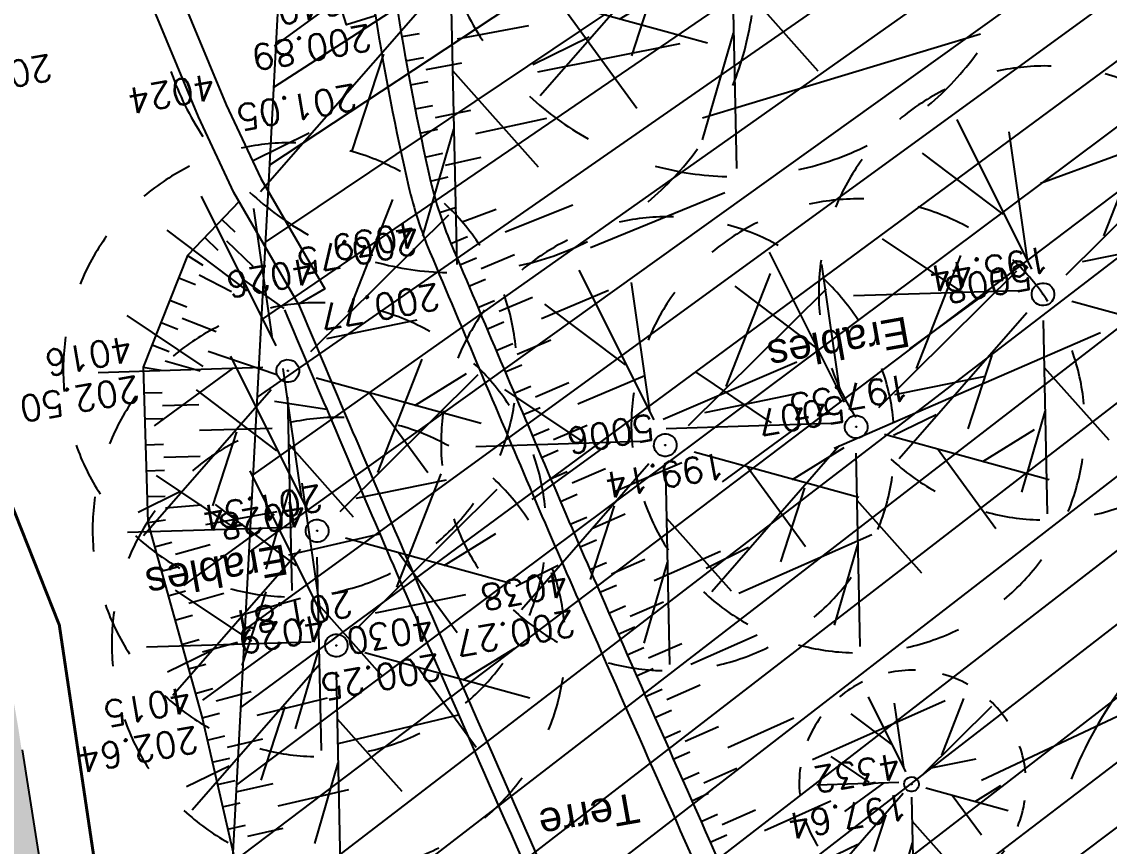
# Model space of a CAD drawing. Extents: x -2313930 to 3286427, y -3858277 to 2572692.
# Drawn here: x 470875 to 485261, y -296874 to -285973 of the extents above; entities that cross this region are included whole.
import ezdxf
from ezdxf.enums import TextEntityAlignment as Align
from ezdxf.lldxf.tags import DXFTag

# ---------------------------------------------------------------- set-up
doc = ezdxf.new("R2010")
doc.units = 0
for name, color, linetype, lineweight in [('_GAZELEC-RESERVATION 2', 132, 'Continuous', 18), ('Fond topo - P', 252, 'Continuous', 50), ('Fond topo - VOI', 252, 'Continuous', 25)]:
    doc.layers.add(name, color=color, linetype=linetype, lineweight=lineweight)
for name, color, linetype in [('Fond topo - CLO_MUR', 252, 'Continuous'), ('Fond topo - ESPACE_BOISE', 252, 'Continuous'), ('Fond topo - TAL', 252, 'Continuous'), ('Fond topo - TAL_HAC', 252, 'Continuous'), ('Fond topo - VEG', 252, 'Continuous'), ('Fond topo - VEG_TXT_ESSENCE', 252, 'Continuous'), ('Fond topo - VOI_TXT', 252, 'Continuous'), ('Fond topo - Z_500', 252, 'Continuous'), ('prlm-GAZ', 20, 'Continuous'), ('prlm-VRD', 2, 'Continuous'), ('SA - béton balayé', 252, 'Continuous'), ('SA - EBC', 252, 'Continuous')]:
    doc.layers.add(name, color=color, linetype=linetype)
for name, color, linetype, plot in [('Fond topo - N', 252, 'Continuous', False), ('Fond topo - NCACHE', 252, 'Continuous', False), ('Fond topo - ZCACHE', 252, 'Continuous', False)]:
    doc.layers.add(name, color=color, linetype=linetype, plot=plot)
doc.styles.add('2000_ARIAL', font='arial.ttf', dxfattribs={"height": 0.400000006})
doc.styles.add('SIMPLEX', font='simplex_.ttf', dxfattribs={"height": 1.25})
tags = doc.linetypes.add('L1', pattern=[1.0000000298023224, 0.6000000238418579, -0.4000000059604645]).pattern_tags.tags
tags[6:7] = [DXFTag(74, 4), DXFTag(75, 0), DXFTag(340, '0'), DXFTag(46, 0.0), DXFTag(50, 0.0), DXFTag(44, 0.0), DXFTag(45, 0.0)]
tags[4:5] = [DXFTag(74, 4), DXFTag(75, 0), DXFTag(340, '0'), DXFTag(46, 0.0), DXFTag(50, 0.0), DXFTag(44, 0.0), DXFTag(45, 0.0)]
tags = doc.linetypes.add('L16', pattern=[0.37500001490116125, 0.300000011920929, -0.07500000298023224]).pattern_tags.tags
tags[6:7] = [DXFTag(74, 4), DXFTag(75, 0), DXFTag(340, '0'), DXFTag(46, 0.0), DXFTag(50, 0.0), DXFTag(44, 0.0), DXFTag(45, 0.0)]
tags[4:5] = [DXFTag(74, 4), DXFTag(75, 0), DXFTag(340, '0'), DXFTag(46, 0.0), DXFTag(50, 0.0), DXFTag(44, 0.0), DXFTag(45, 0.0)]
tags = doc.linetypes.add('L8', pattern=[0.22500000894069674, 0.1500000059604645, -0.07500000298023224]).pattern_tags.tags
tags[6:7] = [DXFTag(74, 4), DXFTag(75, 0), DXFTag(340, '0'), DXFTag(46, 0.0), DXFTag(50, 0.0), DXFTag(44, 0.0), DXFTag(45, 0.0)]
tags[4:5] = [DXFTag(74, 4), DXFTag(75, 0), DXFTag(340, '0'), DXFTag(46, 0.0), DXFTag(50, 0.0), DXFTag(44, 0.0), DXFTag(45, 0.0)]

# ---------------------------------------------------------------- blocks, each defined once
blk = doc.blocks.new('PTOPO')
at = {"layer": 'Fond topo - NCACHE', "style": 'SIMPLEX'}
blk.add_attdef('MAT', text='', height=0.34, dxfattribs=at).set_placement((0.09999999986030161, -0.09999999962747097), align=Align.TOP_LEFT)
at = {"layer": 'Fond topo - ZCACHE', "style": 'SIMPLEX'}
blk.add_attdef('ALT', (0.09999999986030161, 0.09999999962747097), '', height=0.34, dxfattribs=at)
blk = doc.blocks.new('VEG14')
at = {"ltscale": 2, "flags": 128}
for points in [[(0.5, 0, -1), (-0.5, 0, -1)], [(0.016, 0, -1), (-0.016, 0, -1)]]:
    blk.add_lwpolyline(points, format="xyb", close=True, dxfattribs=at)
blk = doc.blocks.new('VEG12')
at = {"ltscale": 2}
for p, q in [((0.01815258799999997, 0.057406781), (0.100441039, 0.47293725)), ((0.05749608, 0.253444298), (0.145517598, 0.414706841)), ((0.037902722, 0.15845596), (-0.06593155700000003, 0.344147082)), ((-0.158788295, 0.086017079), (-0.245985314, 0.284587218)), ((0.04981112299999996, 0.033821695), (0.391570728, 0.285894318)), ((0.143890955, 0.107467204), (0.230033352, 0.253971609)), ((0.2917471699999999, 0.208620217), (0.392372872, 0.233301274)), ((-0.05229389700000003, 0.02983962500000001), (-0.383643778, 0.204631851)), ((-0.25001839, 0.135126714), (-0.3755999820000001, 0.091127132)), ((0.122915307, -0.02992704099999999), (0.317230371, 0.05540147100000001)), ((0.057557527, -0.01766878999999999), (0.411943876, -0.08413611500000001)), ((-0.05265807700000003, -0.029192154), (-0.412380265, -0.256628677)), ((-0.09359106700000003, -0.049762263), (-0.2956446150000001, -0.04653133200000001)), ((0.184132294, -0.04763066399999999), (0.323120213, -0.192805613)), ((0.01825986499999999, -0.057372749), (0.107637982, -0.4128258760000001)), ((0.02259491799999996, -0.07955337300000001), (0.001649748999999978, -0.36183712)), ((-0.151821475, -0.09483882200000002), (-0.2999525240000001, -0.315936062)), ((0.05371548199999998, -0.188497704), (0.197263789, -0.356749422))]:
    blk.add_line(p, q, dxfattribs=at)
for start, end in [(90, 103.8461539085843), (62.30769199853572, 76.15384597947835), (117.6923078993823, 131.5384619204946), (34.61538499867542, 48.46153799321151), (145.3846149358338, 159.2307690506909), (6.923076979206323, 20.76923090842763), (173.0769230068974, 186.9230769931026), (339.2307689837768, 353.0769230207937), (200.7692310571047, 214.6153850641662), (311.5384620067885, 325.3846150013246), (228.4615380795054, 242.3076921006177), (283.8461540205217, 297.6923080014643), (256.1538460914157, 270)]:
    blk.add_arc((0, 0), 0.496982058, start, end, dxfattribs=at)
blk = doc.blocks.new('A$C1F970F0F')
at = {"layer": 'SA - béton balayé'}
h = blk.add_hatch(dxfattribs=at)
h.set_pattern_fill('BETON_BALAYE', color=256, scale=49.99999999999999, angle=-10.72360141139323, style=0, pattern_type=2)
h.set_pattern_definition([(349.2763985886067, (-277130161.1279894, -473864756.7787022), (117.3825536141096, 28.65896207176165), [749.9999999999999, -99.99999999999999, 250, -49.99999999999999]), (349.2763985886067, (-277130091.1375459, -473864744.5890418), (-36.75306622226226, 74.64222748057564), [150, -16.5, 299.9999999999999, -37.49999999999999]), (349.2763985886067, (-277130128.6565508, -473864719.6726964), (261.6928111209335, -15.46358973923611), [399.9999999999999, -69.99999999999999, 200, -49.99999999999999])])
edge = h.paths.add_edge_path()
edge.add_line((-3029.358420432381, 2725.663300409979), (-3176.503412120477, 2699.68824411886))
edge.add_line((-3176.503412120477, 2699.68824411886), (-3197.938926788104, 2817.762816654752))
edge.add_line((-3197.938926788104, 2817.762816654752), (-2585.414526747907, 2927.205998263748))
edge.add_line((-2585.414526747906, 2927.205998263748), (-2578.826355698741, 2888.03185968563))
edge.add_line((-2578.826355698741, 2888.03185968563), (-1904.134724859205, 2936.930201529326))
edge.add_line((-1904.134724859205, 2936.930201529326), (-556.7846852388789, 3176.476094804919))
edge.add_arc((-574.2892230096678, 3274.932131851878), 100.0000003678063, 280.0812987824421, 378.0302388281741)
edge.add_arc((1605.009413828708, 4000.887508871435), 2197.033974330638, 193.9407361550014, 198.4415558139132, ccw=False)
edge.add_line((-527.3118890800722, 3471.582166447442), (-688.4548001430187, 4457.417421807394))
edge.add_arc((-1789.293175567613, 4303.567778650573), 1111.537152553589, 7.955943186170549, 45.96465422619263)
edge.add_arc((19.33927830369248, 6251.945001042874), 1547.302139566071, 192.879059078743, 227.9674271135737, ccw=False)
edge.add_line((-1489.03695480859, 5907.060889278498), (-1560.044395075191, 6307.792480241876))
edge.add_line((-1560.044395075191, 6307.792480241875), (-1284.318385454477, 6356.528171834126))
edge.add_line((-1284.318385454477, 6356.528171834125), (-1215.319194815332, 5966.159823136683))
edge.add_arc((19.3392790080029, 6251.94500138343), 1267.302140410601, 193.0326782619799, 228.1653141634967)
edge.add_arc((-1789.293174348239, 4303.567779083163), 1391.537151259583, 7.955943178051314, 46.18746477798038, ccw=False)
edge.add_line((-411.1498586048565, 4496.172671736105), (-275.2797675438888, 3639.964293068523))
edge.add_arc((3153.449018752114, 4499.098145884332), 3534.726590138055, 194.066934089328, 205.9179933813439)
edge.add_arc((1360.60453142281, 3627.843744498979), 1541.393806160593, 205.917993299705, 223.4935397732298)
edge.add_arc((5328.644473156121, 7392.522830198402), 7011.142392459067, 223.4935397712739, 227.6166324867172)
edge.add_line((602.5175779411827, 2213.735113210599), (898.3231051051232, 2004.633868360899))
edge.add_line((898.3231051051231, 2004.633868360899), (847.6940603821262, 1728.843869632567))
edge.add_arc((1998.283496401869, 4025.384621252822), 2568.648569604794, 204.8031901930446, 243.3886814322684, ccw=False)
edge.add_arc((-512.7503180231788, 2859.286821588871), 199.9999996293523, 26.27723080957601, 100.08129874951)
edge.add_line((-547.7593932520969, 3056.198894580915), (-1889.254979973833, 2817.69386697183))
edge.add_line((-1889.254979973833, 2817.69386697183), (-1913.538162964921, 2815.933940840666))
edge.add_line((-1913.538162964921, 2815.933940840666), (-2036.659527240996, 1231.702232686619))
edge.add_line((-2036.659527240996, 1231.702232686619), (-2036.482519291774, 133.7400379066587))
edge.add_arc((-1936.482520511362, 133.7561594007732), 100.0000000799253, 180.0092369357546, 270.0092369145096)
edge.add_line((-1936.466399054336, 33.7561606747783), (-1436.448871649034, 33.83677102289278))
edge.add_line((-1436.448871649034, 33.83677102289275), (-1436.428442326689, -86.1632271734652))
edge.add_line((-1436.42844232669, -86.1632271734652), (-1936.447053287466, -86.24383772407744))
edge.add_arc((-1936.482520706155, 133.7561592480878), 219.9999998311147, 180.0092368832574, 270.00923697005237, ccw=False)
edge.add_line((-2156.482517686297, 133.7206921626651), (-2156.660235340263, 1236.084975973609))
edge.add_line((-2156.660235340263, 1236.084975973609), (-2034.581792946551, 2807.161291871891))
edge.add_line((-2034.581792946552, 2807.16129187189), (-3029.358420432381, 2725.663300409979))
at = {"layer": 'SA - EBC'}
h = blk.add_hatch(dxfattribs=at)
h.set_pattern_fill('_USER', color=256, scale=74.99999999999999, angle=-325.7236014113932, style=0, pattern_type=0)
h.set_pattern_definition([(34.27639858860678, (-277130161.1279894, -473864756.7787022), (-42.238928459823, 61.97477650275113), [])])
edge = h.paths.add_edge_path()
edge.add_line((5801.470568619522, -3162.013069131843), (4083.559282644929, -3271.123614088357))
edge.add_line((4083.559282644929, -3271.123614088356), (4014.481307725509, -3717.332461968055))
edge.add_line((4014.48130772551, -3717.332461968055), (3135.517961824245, -3810.19300101904))
edge.add_line((3135.517961824245, -3810.19300101904), (2274.245008604417, -3693.648081323564))
edge.add_line((2274.245008604417, -3693.648081323564), (1554.636776175834, -3420.099318784944))
edge.add_arc((2508.775769578408, -2315.674454232369), 1459.498372788833, 157.1868533427094, 229.1754823893534, ccw=False)
edge.add_arc((1966.013830892235, -2087.371785851423), 870.6752834691503, 94.3015183869224, 157.1868533106914, ccw=False)
edge.add_line((1900.708697991695, -1219.149067345796), (2859.239020416566, -1223.495634912559))
edge.add_arc((3100.860739749298, 1265.329539486049), 2500.526305395239, 264.4549516394795, 302.9422754293212)
edge.add_arc((4209.331858878893, -445.3369775435177), 462.1229708170858, 302.9422754305585, 376.8336969250394)
edge.add_arc((2214.122706379954, -1049.006753214115), 2546.655714682971, 16.8336969158998, 38.14703645440247)
edge.add_arc((3041.32627014761, -399.2990096244524), 1494.806919462396, 38.14703657403813, 72.97328584086019)
edge.add_line((3479.031970107599, 1029.988031775616), (2182.437305702805, 1414.38613606858))
edge.add_line((2182.437305702805, 1414.38613606858), (1056.590900019184, 1822.819186472099))
edge.add_arc((1766.412018482452, 3779.442320525911), 2081.398594438606, 212.7495497786225, 250.0603089288685, ccw=False)
edge.add_line((15.86575126143373, 2653.472571668582), (-104.0907319930869, 3091.26353710603))
edge.add_line((-104.0907319930869, 3091.26353710603), (-169.6986146466322, 3639.54836895815))
edge.add_line((-169.6986146466322, 3639.548368958149), (-35.58090533515337, 6158.014854826562))
edge.add_arc((-194.3533792400212, 7143.826589584332), 998.5156357593988, 279.1493507374978, 373.962283499627)
edge.add_arc((2392.201579171132, 7786.918955579627), 1666.786287877102, 172.6269749467245, 193.9622835974407, ccw=False)
edge.add_arc((-45.50651600643437, 8102.354993671941), 791.2455775503726, -7.373025019439765, 16.43829965925021)
edge.add_line((713.3969204091394, 8326.263765657093), (486.7428317772967, 9142.81155059313))
edge.add_line((486.7428317772967, 9142.811550593131), (1338.845530021721, 9564.23852196786))
edge.add_line((1338.845530021721, 9564.23852196786), (1632.623584095551, 8945.24637913095))
edge.add_line((1632.623584095551, 8945.246379130947), (1394.029444699765, 8829.874494032001))
edge.add_line((1394.029444699765, 8829.874494032001), (1731.997733793977, 8131.230781666551))
edge.add_arc((1233.216649704336, 7889.945865525577), 554.0766919865823, -19.640967550384175, 25.815335324856676, ccw=False)
edge.add_line((1755.055695752756, 7703.706797235046), (1558.214479468655, 6807.520788570679))
edge.add_line((1558.214479468655, 6807.52078857068), (1570.021725572625, 6609.158708993335))
edge.add_line((1570.021725572625, 6609.158708993335), (1852.913141606868, 5734.125706863067))
edge.add_line((1852.913141606869, 5734.125706863067), (2726.748207475315, 4020.986816292172))
edge.add_line((2726.748207475315, 4020.986816292172), (3802.352916265851, 4004.947770972833))
edge.add_arc((8355.58168857983, 5950.706307988518), 4951.552134169374, 203.138762427905, 230.8301436200186)
edge.add_arc((13583.66465597079, 12367.85935474512), 13228.79229856088, 230.8301435441083, 233.1638398044412)
edge.add_line((5652.622255943647, 1780.153648245416), (4998.697813068342, 1820.441475819727))
edge.add_line((4998.697813068342, 1820.441475819727), (4863.841220233488, 767.0816613875431))
edge.add_line((4863.841220233488, 767.0816613875434), (5595.355488733695, 631.185878681516))
edge.add_line((5595.355488733695, 631.1858786815158), (5852.747939948536, -2020.707044821664))
edge.add_line((5852.747939948536, -2020.707044821665), (5881.394298709887, -2966.563612924887))
edge.add_line((5881.394298709887, -2966.563612924887), (5801.470568619523, -3162.013069131842))
at = {"layer": 'Fond topo - CLO_MUR', "ltscale": 2, "flags": 128}
for points in [[(519.1394249430053, 7870.65566873581), (719.2318304536994, 7574.472732733214), (822.4824991698953, 7421.637915772496), (500.4160095933172, 7239.963820554039), (384.3169772687958, 7074.850401696899), (188.4308500548716, 6810.802551008756), (0.5798629199462084, 6539.066643808767), (-88.58026027055757, 6326.214509946725), (-142.7078490926474, 6205.097443695904), (-55.41878287176155, 5822.905741660599), (56.86273404000667, 5466.869533712125), (18.71478529120554, 5454.838988762215), (-94.05395660041108, 5812.420150183839), (-184.6789873738051, 6209.218240743221), (-125.2918926080458, 6342.104091646322), (-34.69961089330423, 6558.375220360288), (155.9076240411105, 6834.098178715247), (351.8887674293962, 7098.274107906256), (474.2308859751139, 7272.26630274395), (763.6296702608437, 7435.512911793719), (685.2580226707453, 7551.52103603315), (485.1656171253927, 7847.703971852735)], [(-688.20508743189, 5850.138352108768), (-691.4535677911376, 5890.006226114148), (-379.5816348449639, 5915.417910477425), (-323.9772998255364, 5790.54464333697), (-140.5935424261472, 5349.27891640096), (-94.7991120469784, 5251.662534762557), (-10.20946892287373, 5105.797471281964), (-44.81196145344734, 5085.730894297443)]]:
    blk.add_lwpolyline(points, dxfattribs=at)
at = {"layer": 'Fond topo - CLO_MUR', "linetype": 'L16', "ltscale": 2, "flags": 128}
blk.add_lwpolyline([(-44.81196145344734, 5085.730894297443), (-130.273811009218, 5233.099976792846), (-177.1870564085223, 5333.101248500644), (-360.7222042432363, 5774.731257656324), (-404.5901758065577, 5873.247622005242), (-688.2050875233956, 5850.138352126098)], dxfattribs=at)
at = {"layer": 'Fond topo - ESPACE_BOISE', "linetype": 'L1', "ltscale": 2, "flags": 128}
blk.add_lwpolyline([(5801.470568619522, -3162.013069131843), (4083.559282644929, -3271.123614088356), (4014.48130772551, -3717.332461968055), (3135.517961824245, -3810.19300101904), (2274.245008604417, -3693.648081323564), (1554.636776175834, -3420.099318784944, -0.3248648439675891), (1163.447808694293, -1749.787382690587, -0.2814891279475962), (1900.708697991695, -1219.149067345796), (2859.239020416566, -1223.495634912559, 0.1695292870025676), (4460.631470672048, -833.159289007697, 0.3340686001642133), (4651.652558133293, -311.5085830883972, 0.09326601102169153), (4216.884593398947, 524.0158635944096, 0.153138720952933), (3479.031970107599, 1029.988031775616), (2182.437305702805, 1414.38613606858), (1056.590900019184, 1822.819186472099, -0.1642525569996709), (15.86575126143373, 2653.472571668582), (-104.0907319930869, 3091.26353710603), (-169.6986146466322, 3639.548368958149), (-35.58090533515337, 6158.014854826562, 0.4390366150430304), (774.660880078399, 7384.751557306568, -0.09336270405047195), (739.1967976091219, 8000.81547627212, 0.104271961321091), (713.3969204091394, 8326.263765657093), (486.7428317772967, 9142.811550593131), (1338.845530021721, 9564.23852196786), (1632.623584095551, 8945.246379130947), (1394.029444699765, 8829.874494032001), (1731.997733793977, 8131.23078166655, -0.2009829630843761), (1755.055695752756, 7703.706797235046), (1558.214479468655, 6807.52078857068), (1570.021725572625, 6609.158708993335), (1852.913141606869, 5734.125706863067), (2726.748207475315, 4020.986816292172), (3802.352916265851, 4004.947770972833, 0.121417881002313), (5228.074839294609, 2111.882341611708, 0.01018302282179253), (5652.622255943647, 1780.153648245416), (4998.697813068342, 1820.441475819727), (4863.841220233488, 767.0816613875434), (5595.355488733695, 631.1858786815158), (5852.747939948536, -2020.707044821665), (5881.394298709887, -2966.563612924887)], format="xyb", close=True, dxfattribs=at)
at = {"layer": 'Fond topo - TAL', "ltscale": 2, "flags": 128}
blk.add_lwpolyline([(326.5874361741029, 6934.277888681679), (154.5266645080367, 6696.18938446092), (-23.15330993292173, 6375.071069854245), (-73.29631093279454, 6208.62959467591), (-53.8234796356885, 6061.146759386321), (86.4888479495869, 5471.591119861134, 0.01722442098464425), (129.97991843764, 5248.447707122207, 0.04305158201332675), (156.6962692329145, 5165.89328581306, 0.001177569187106519), (288.7262051695561, 4854.818806213309, 0.002427729877448871), (353.7652923847066, 4704.601868587385, 0.001967021161989692), (549.0907941365347, 4264.129026357991, 0.009053492578674051), (593.1904405228829, 4170.316842733927, 0.02150890567281686), (636.5964601363955, 4090.965983886839, 0.003755858169683042), (915.1790338134194, 3637.676007459706, 0.006031040945216099), (1083.48216712083, 3375.471667268685, 0.00802460262229775), (1215.230051965082, 3182.380892527764, 0.04845863212810597), (1353.845161281849, 3021.647899063959, 0.03430654887041581), (1587.218203759953, 2827.571393603016, 0.02760387584933579), (1841.004476506138, 2664.922660125497, 0.04574181501611826), (2003.903305584298, 2591.524969362378, 0.003041655342484329), (2128.066175749572, 2549.574265137623, 0.0008412878209468677), (2579.291929444297, 2401.013402857036, 0.002454288222013147), (2685.599562577863, 2366.787815405855, 0.01966671475607495), (2978.214498647599, 2337.569878244019)], format="xyb", dxfattribs=at)
blk.add_lwpolyline([(-123.5302720137822, 5221.471523133365), (-191.6498956813264, 5149.89069116634), (-250.1124419443469, 5002.430873541515), (-244.3641489511899, 4796.956972106978), (-172.4301427361494, 4538.765070982538), (-111.4085088218977, 4273.775672655443), (-102.3376064494456, 4066.634682282455), (-116.1263785536438, 3786.61701452102), (-123.9270524247917, 3450.200434356116), (-81.42352560867835, 3248.694998352735), (143.8016482546598, 2993.0819321279), (288.7744518628505, 2702.713250865253), (508.5369932070888, 2483.767469360457), (868.9328981152057, 2247.251295349618), (1243.079527777024, 2039.408481325549), (1662.380454104952, 1891.644250489091), (2378.37961133611, 1685.062536819512), (2867.518686564626, 1567.612339461884), (3061.566353946116, 1579.164582815518)], dxfattribs=at)
at = {"layer": 'Fond topo - TAL', "linetype": 'L8', "ltscale": 2, "flags": 128}
blk.add_lwpolyline([(-63.23358046186843, 5077.943471481794, 0.001164838968751395), (64.42947420685016, 4777.89975960889, 0.002306011098395101), (130.0215848221804, 4626.662835981376, 0.0003060880427634036), (356.9048927005607, 4110.931458132799, 0.003733443309130319), (375.9689084704831, 4068.529526615886, 0.02303033537768723), (475.4629721859155, 3875.558734712552, 0.01069699115838556), (715.4764655276399, 3478.30473080792, 0.003771884424086066), (740.1724830218425, 3439.980420707743, 0.001382538214981839), (808.2302511846644, 3336.719140848139, 0.03661887789284379), (1071.48734658447, 2996.607174378017, 0.03752440099679374), (1374.712635785152, 2706.162417103847, 0.04028550190851635), (1660.058710568117, 2507.436119634723, 0.04917095924580399), (1920.444230747757, 2388.162099736444, 0.006033711204905718), (2066.407865123713, 2339.918894315406, 0.002063562969709008), (2494.220251978703, 2206.165126707459, 0.007761415611758534), (2667.640730808191, 2155.664307453178, 0.004421614268413964), (2971.465127237233, 2075.16492764128), (3290.411917373396, 1958.78108909967)], format="xyb", dxfattribs=at)
at = {"layer": 'Fond topo - TAL_HAC', "ltscale": 2}
for p, q in [((165.515510370569, 5436.614977322712), (259.9254826768531, 5454.01489452855)), ((91.75913160844016, 5439.537763272991), (115.4217014008927, 5443.548099331884)), ((489.684097697659, 5331.850358003123), (857.2844853554809, 5442.872675292631)), ((271.8588567963507, 5392.718814545032), (460.1371736312723, 5430.338960738067)), ((97.34460983075269, 5407.537825906906), (120.9665663525634, 5411.780840354724)), ((123.8951816402728, 5395.925264423827), (171.0967649529871, 5404.643666147332)), ((103.2447414698967, 5375.594406954648), (126.8237969002461, 5380.069688972119)), ((936.7013024861053, 5245.471079888873), (1296.861425616757, 5377.530449292046)), ((109.4589552719068, 5343.710600788252), (132.9928257818963, 5348.417716714605)), ((136.232940592374, 5332.622852909006), (183.2537866362225, 5342.268579858452)), ((189.944948048403, 5311.206713798932), (283.7922309331773, 5331.422734653021)), ((115.9866492710186, 5311.889494894371), (139.4730554257281, 5316.827989099074)), ((122.8271911307065, 5280.134171800229), (146.2638582704838, 5285.303565568117)), ((149.8142173495031, 5269.575532703157), (196.6361095576367, 5280.144847626244)), ((129.97991843764, 5248.447707122207), (153.3645765373574, 5253.847499912372)), ((341.6048641039531, 5160.47178217476), (519.231021615005, 5233.361755106828)), ((141.5610445414846, 5206.59540598616), (164.395099931889, 5213.984987358425)), ((171.6029243486026, 5194.601480212969), (216.593094710604, 5211.331231681684)), ((228.7670583614463, 5181.393004141175), (317.9954671496426, 5216.808976006579)), ((-146.2368132973008, 5197.611245822576), (-128.8511242998233, 5181.066221752223)), ((-168.9433544893135, 5173.750968494457), (-151.5576656062183, 5157.205944445766)), ((-140.2043949987739, 5169.13608310766), (-105.4330171923777, 5136.046035097453)), ((156.6962692329145, 5165.89328581306), (178.8107488796986, 5175.217973045852)), ((196.7240505613088, 5132.776997339549), (240.941022017836, 5151.454776504829)), ((-191.6498956813264, 5149.89069116634), (-171.4318608342795, 5136.958906238452)), ((168.6384268532462, 5137.588128374244), (190.7489115031343, 5146.922284387294)), ((-176.2318637580145, 5124.256151337148), (-133.5074135346248, 5102.378734920888)), ((-203.3424048938623, 5120.398727652744), (-181.0318665722268, 5111.55339688904)), ((-119.4702153004191, 5119.212385092011), (-64.05970207751159, 5079.909941212291)), ((180.5927038429722, 5109.288087323641), (202.6991895619482, 5118.631710113126)), ((220.6488316986827, 5076.206091085226), (264.8497910299693, 5094.921731457535)), ((276.8283789007651, 5066.665457129864), (365.21426114491, 5104.13458880047)), ((-215.0349141805748, 5090.906764247983), (-192.7243758194211, 5082.061433192433)), ((192.5590979739989, 5080.99316753822), (214.6615806117514, 5090.346255710006)), ((-198.5706305026393, 5067.31545159239), (-153.9495537054678, 5049.624789751473)), ((-226.7274234277691, 5061.414800551376), (-204.4168851234629, 5052.569469696167)), ((204.5376070022783, 5052.703374561488), (226.6360826996552, 5062.065926381938)), ((244.6220520518652, 5019.655694976029), (288.806966840878, 5038.409183168215)), ((663.8801870941033, 4895.1497700376), (1016.118119415701, 5048.069484049246)), ((-238.4199327200288, 5031.922837242455), (-216.1093943359989, 5023.077506182572)), ((-164.5305788676691, 5023.603855587235), (-73.61071561184144, 4992.788624565183)), ((216.5282288889626, 5024.418713518939), (238.6226933861302, 5033.79072714072)), ((-221.293663326592, 5010.667928415342), (-175.1116040818578, 4997.582921148477)), ((437.7907055465633, 4933.728066047086), (614.2836312222252, 5009.32070608393)), ((-250.1124419443469, 5002.430873541515), (-226.4779322028029, 4998.258350626451)), ((228.5309614059585, 4996.139189287543), (250.6214107813701, 5005.5206632732)), ((268.64369416763, 4963.125850990569), (312.8125319037663, 4981.917172495747)), ((324.8395004032163, 4953.681456944249), (413.1610747533296, 4991.301923418087)), ((-249.1543931389579, 4968.18522324431), (-225.1637792632165, 4968.856379636839)), ((240.5458022121646, 4967.864807523973), (262.6322323141339, 4977.25573972133)), ((-224.6847548376455, 4951.733554483904), (-176.7035273786971, 4953.075866850423)), ((-76.69686943605916, 4957.151733030486), (-7.400795924296517, 4946.720887707325)), ((252.5727492167462, 4939.595573079207), (274.6551559691384, 4948.995961985293)), ((-248.1963443106924, 4933.939572942772), (-224.205730434951, 4934.610729335302)), ((-175.7454785504316, 4918.830216548887), (-79.78302337465914, 4921.514841517452)), ((264.611800163873, 4911.331491309406), (286.6901796902069, 4920.741335099079)), ((292.7137403674698, 4906.616599917884), (336.8664688451315, 4925.445741214071)), ((-247.2382954824269, 4899.693922641235), (-223.2476816066854, 4900.365079033764)), ((276.6629529176448, 4883.072567453232), (298.7373010100742, 4892.491864553678)), ((-222.7686572039911, 4883.242253885162), (-174.7874296875076, 4884.584566430361)), ((-246.2802466195029, 4865.448272522709), (-222.2896327784199, 4866.119428732227)), ((288.7262051695561, 4854.818806213309), (310.7965177006464, 4864.247555226059)), ((317.2328751308929, 4849.222078222996), (361.3551668764012, 4868.122431963192)), ((374.2493352454013, 4838.182185471252), (462.420336414661, 4876.154208946269)), ((301.6172741128099, 4824.725005166583), (323.6692325036046, 4834.196601041252)), ((-245.3221977794555, 4831.202622408516), (-221.3315839383724, 4831.873778618034)), ((-220.9823310003392, 4816.206762736841), (-173.1719062815511, 4820.468604011568)), ((-167.3449936242681, 4794.16916226975), (-72.90134631663761, 4811.385360700288)), ((343.0949605986876, 4789.170341238431), (387.1435037232366, 4808.241939053488)), ((-244.3641489511899, 4796.956972106978), (-220.6330780505237, 4800.539747042993)), ((314.5667662074443, 4794.656297040566), (336.6002875287858, 4804.170703917702)), ((-57.48312616448652, 4754.099046075786), (62.78924728587481, 4781.754749562639)), ((537.7359973475973, 4703.653609396808), (713.4767429659814, 4780.97883399127)), ((-235.3723981462357, 4764.682984567744), (-212.2529175388414, 4771.124227744954)), ((-207.7570420847206, 4754.987234060343), (-161.5180809149973, 4767.869720802449)), ((327.5746327403054, 4764.612796369515), (349.5896338051606, 4774.169978154146)), ((369.1901131569794, 4729.219514684116), (413.1642431042995, 4748.462068773671)), ((425.5037404182509, 4720.340861347284), (513.4190881664338, 4758.901094963417)), ((-226.3806474161456, 4732.408996758322), (-203.2611667394344, 4738.850240301556)), ((340.6408245885727, 4734.594615774735), (362.6372223021013, 4744.194536733576)), ((-217.3888966111916, 4700.135009219087), (-194.2694160037975, 4706.576252396297)), ((353.7652923847066, 4704.601868587385), (375.7430039543224, 4714.244492455976)), ((-189.7735405323472, 4690.439258803192), (-143.5345793452947, 4703.321745636804)), ((-134.5428285181517, 4671.047757714216), (-42.06490617870543, 4696.812731198426)), ((393.9020519948194, 4672.901988417156), (437.8432376178199, 4692.219653942559)), ((365.8715511979401, 4677.027408041791), (387.8445182586417, 4686.68083818827)), ((-208.3971458637724, 4667.861021501172), (-185.2776652217198, 4674.302264861394)), ((377.9913683256782, 4649.458903995885), (399.9595856048329, 4659.12313848036)), ((474.2276279415171, 4609.641185618373), (562.0529064143784, 4648.406123851861)), ((-199.4053950761474, 4635.587033870431), (-176.2859144340948, 4642.028277230653)), ((-171.7900390888088, 4625.891283471865), (-125.5510777825145, 4638.773769808957)), ((418.1592856887327, 4617.798514154227), (462.0814510389015, 4637.15938672341)), ((390.1247410288886, 4621.896363508726), (412.0882032524885, 4631.571399633264)), ((858.8956945948718, 4456.087911807478), (1205.99090509493, 4620.346594312099)), ((-190.4136442711934, 4603.313046331195), (-167.2941636866756, 4609.754289512738)), ((402.2716661949059, 4594.339792667467), (424.2303679641541, 4604.025628326495)), ((-181.4218935584327, 4571.039058430269), (-158.3024129163799, 4577.480301790491)), ((414.4321410105213, 4566.789198640003), (436.3860770805211, 4576.485831414439)), ((442.470702268081, 4562.718923486857), (486.3738048441327, 4582.122984513337)), ((-153.7364398671943, 4561.080196781704), (-107.3542981889969, 4573.437256859577)), ((-99.72524106675576, 4542.097344226199), (-6.553816079902049, 4565.229261143291)), ((635.0856633898333, 4483.675652077512), (810.506702229633, 4561.723452687399)), ((426.6061625010157, 4539.244587866512), (448.5553274785173, 4548.952015554943)), ((-172.4301427361494, 4538.765070982538), (-149.1704668748559, 4544.68009197326)), ((7.621063531528421, 4504.599954136219), (166.9498956912787, 4542.720615807504)), ((522.9205579786565, 4499.616244730623), (610.6694154344904, 4538.553861767838)), ((438.7937276923574, 4511.705967166197), (460.7381164066407, 4521.424187240705)), ((466.8362785340242, 4507.663270097965), (510.7202758173441, 4527.110500903754)), ((-165.6499613190567, 4509.321804210209), (-142.2620656607806, 4514.707557780306)), ((-138.8719749116849, 4499.985924670824), (-92.09618389252671, 4510.757431867338)), ((450.9948335238687, 4484.173342900726), (472.9344406440785, 4493.90235286372)), ((-158.8697797009355, 4479.878537873747), (-135.4818841570418, 4485.264291465504)), ((463.2094773535703, 4456.646722015992), (485.1442975841975, 4466.386519931913)), ((491.2559907317653, 4452.631607112245), (535.1208402314745, 4472.121988540163)), ((-152.0895981056909, 4450.435271541617), (-128.7017025389207, 4455.821025129043)), ((-125.3116118418127, 4441.099391745045), (-78.53582071381936, 4451.870899015735)), ((-71.755639147686, 4422.427632404755), (21.79594299391806, 4443.970646967797)), ((475.4376560008552, 4429.126110991167), (497.3676840110446, 4438.87669436242)), ((-145.309416574216, 4420.992004747626), (-121.9215210303222, 4426.377758339384)), ((515.729815278424, 4397.623987811407), (559.5754744655012, 4417.157501754164)), ((571.8298147876919, 4389.687296684342), (659.5019114595582, 4428.797442365527)), ((487.6793665831972, 4401.611516628118), (509.6045968930529, 4411.372882795767)), ((-138.5292350704773, 4391.548738432825), (-115.1413395265835, 4396.934492024584)), ((-111.7512486631053, 4382.212858893442), (-64.97545767860572, 4392.984365906943)), ((499.9346060406066, 4374.102945667539), (521.8550335085196, 4383.875092382514))]:
    blk.add_line(p, q, dxfattribs=at)
at = {"layer": 'Fond topo - VOI', "linetype": 'L16', "ltscale": 2, "flags": 128}
for points in [[(56.86273404000667, 5466.869533712125, 0.01722442130375293), (100.7490957892572, 5241.697965665058, 0.04305158241120926), (129.0531697791089, 5154.237426918125, 0.001177569187763674), (261.1383144067263, 4843.032870582231, 0.002427729493112618), (326.2931529755457, 4692.548588717941, 0.001967020956825959), (521.7143402869494, 4251.859969264527, 0.009053493585175633), (566.2761374997808, 4157.064661844938, 0.02150890483590385), (610.9202550321957, 4075.450427662592, 0.003755857879048691), (889.7388132796558, 3621.776473779397, 0.006031040761159129), (1058.432869866898, 3358.963102764782, 0.008024603406108846), (1190.723453779874, 3165.076943838002, 0.04845863152505209), (1333.12735334017, 2999.950607903149, 0.03430654925623074), (1569.661950786684, 2803.244906391133, 0.02760387630777388), (1826.234968976132, 2638.810179415927, 0.04574181495738096), (1994.127830099467, 2563.162316615725, 0.003041655411540011), (2118.636492087664, 2521.094780365128, 0.0008412879643141841), (2569.95813666258, 2372.502347187572, 0.002454288050361413), (2676.546111865867, 2338.186503763289, 0.001190149676915431), (2896.85720450872, 2269.025802803667, 0.2729859319538775), (3085.813253685456, 2299.397294490318, 0.5229621065076793), (3073.34446760256, 2445.294900231599, -0.00786055030879591), (2869.230622651343, 2582.682530549924, -0.01612499385767952), (2773.036716856073, 2654.363904177509, -0.005612051181520921), (2370.270541471567, 2982.65658904875, -0.02310981858493283), (2277.152658593871, 3067.906028562828, -0.02656853706870258), (2137.194908309708, 3224.251464528256, -0.03868213082134395), (2055.787146643901, 3343.322260046691, -0.007175393436975411), (1980.62549295001, 3478.319814973278, -0.004924544095459816), (1875.904400606205, 3677.607318775999, -0.003633774744343019), (1743.337332500545, 3940.727413854674, -0.005756498423518589), (1662.78697956522, 4108.366851243539, -0.02086462172059421), (1566.769855111369, 4338.874712779702, -0.01528835093536459), (1458.819309716361, 4662.036551636573, -0.009986619233383176), (1389.785193736479, 4909.697668854853, -0.02421681082814337), (1368.352793964908, 5013.586465003814, -0.004068535890819898), (1349.677914238661, 5139.809412170728, -0.001171863945288602), (1289.438857186837, 5578.685241930464, -0.00152953393264567), (1227.595236878256, 6048.061317698067, -0.006277708744472327), (1214.314274635904, 6162.648167620609, -0.02954878833963652), (1210.354884519365, 6253.085519557625, -0.007897955815137008), (1220.885509931378, 6591.326589082498, -0.009534637172886556), (1239.547369758186, 6873.72407204614, -0.03049426633253396), (1252.434107135826, 6961.345490526273, -0.01959706265007154), (1271.710791750347, 7038.058871881049, -0.007385007286054106), (1333.748061266518, 7238.506499872628, -0.00703834365838784), (1410.346328429002, 7462.873897527673, -0.02475780953821647), (1436.145647660488, 7525.181389840833, -0.03116737178628414), (1471.634894757119, 7589.471303993479, 0.01624541013141497), (1543.319578909271, 7710.6426178109, 0.01140558707328078), (1607.813491966961, 7834.851061375523, 0.007490832612850338), (1698.790012244002, 8027.532514171119, 0.04894958720658051), (1711.858641002832, 8065.895651161012, 0.0172000170103988), (1734.285776140107, 8178.786629708202)], [(-44.81196145344734, 5085.730894297443, 0.00116483880797662), (82.81460905941697, 4785.772930576871, 0.002306011182776433), (148.3333160752084, 4634.705255050573, 0.0003060878564784329), (375.2067634092566, 4118.996290929394, 0.003733440487316977), (394.1483052766108, 4076.866764281074, 0.02303033540982148), (492.7984960144307, 3885.532681705017, 0.01069699115751624), (732.3695056148297, 3489.011046729809, 0.003771883424577017), (756.9020752775328, 3450.940381692422, 0.001382537500526071), (824.8989781644356, 3347.771450110053, 0.03661887814454393), (1086.365343210983, 3009.972997326465, 0.03752440110708656), (1387.425784857927, 2721.601842088382, 0.04028550176440735), (1670.131475056015, 2524.714412713221, 0.04917095898867555), (1926.949293442083, 2407.074639412808, 0.006033710847697392), (2072.454631936801, 2358.982907644459, 0.002063563105577488), (2500.109455805709, 2225.278401552437, 0.007761416038727673), (2672.933819870083, 2174.951173494945, 0.004435667204064966), (2977.383064866449, 2094.295395345591), (3300.858672860099, 1976.258988824885), (3451.730217105191, 1841.896337423402)], [(-410.4573954082604, 4496.281983435452), (-275.2797675438889, 3639.964293068524, 0.05175614001462255), (-25.75674943525667, 2954.12476405697, 0.07683847699775821), (242.3973429298351, 2566.944338701083, 0.01799232695016924), (602.5175779411827, 2213.735113210599), (898.3231434213683, 2004.634077694301), (1143.547512896615, 1887.824205350663), (1442.276114517919, 1769.658652589777), (1681.948853588895, 1683.954706367697), (2114.845544182086, 1578.014617527221), (2515.756121386211, 1462.263694100857), (2910.512600857042, 1321.392171708825), (3516.952153602057, 1025.948174333774), (3901.184930821766, 864.3683668971058), (4241.50575886574, 689.604471750609), (4497.895798403801, 355.994847623038), (4647.689449561236, -149.636488564905), (4746.352122538518, -642.243459669855), (4898.077129065638, -1354.668971112381), (4990.027461718793, -2094.77839309662), (5021.209996846888, -2419.063814886839), (5045.042919798527, -2502.419951333245, 0.2291964161509024), (5239.005744553338, -2711.489723728723), (5354.800928152768, -2670.843148670674), (5445.831428399385, -2528.106701577661), (5524.939717540758, -2152.462322599101), (5588.808554118679, -1772.826003617761), (5596.946294726647, -1078.989912171996), (5595.427037839852, -760.3391798385524), (5607.922173153986, 21.2368958841555), (5625.650588417848, 675.8970783981483), (5679.873644702147, 1402.6777603776)]]:
    blk.add_lwpolyline(points, format="xyb", dxfattribs=at)
at = {"layer": 'Fond topo - P', "ltscale": 2}
ref = blk.add_blockref('PTOPO', (56.86273404000667, 5466.869533712125), dxfattribs=dict(at, xscale=99.99999999999994, yscale=99.99999999999994, zscale=99.99999999999994, rotation=190.0656205306617))
ref.add_attrib('MAT', '4040', dxfattribs={"layer": 'Fond topo - N', "color": 0, "ltscale": 2, "height": 33.99999999999999, "rotation": 190.0656204987762, "style": 'SIMPLEX'}).set_placement((45.26889220810688, 5474.967856462484), align=Align.TOP_LEFT)
ref.add_attrib('ALT', '200.89', (48.76441131685635, 5455.27569189877), dxfattribs={"layer": 'Fond topo - Z_500', "color": 0, "ltscale": 2, "height": 33.99999999999999, "rotation": 190.0656204987762, "style": 'SIMPLEX'})
ref = blk.add_blockref('PTOPO', (-533.0157221057465, 5402.268747091913), dxfattribs=dict(at, xscale=99.99999999999994, yscale=99.99999999999994, zscale=99.99999999999994, rotation=190.0656205306617))
ref.add_attrib('MAT', '4017', dxfattribs={"layer": 'Fond topo - N', "color": 0, "ltscale": 2, "height": 33.99999999999999, "rotation": 190.0656204987762, "style": 'SIMPLEX'}).set_placement((-544.6095639549754, 5410.367069750766), align=Align.TOP_LEFT)
ref.add_attrib('ALT', '202.81', (-373.8521677121174, 5415.636319432331), dxfattribs={"layer": 'Fond topo - Z_500', "color": 0, "ltscale": 2, "height": 33.99999999999999, "rotation": 190.0656204987762, "style": 'SIMPLEX'})
ref = blk.add_blockref('PTOPO', (-140.5935424261472, 5349.27891640096), dxfattribs=dict(at, xscale=99.99999999999994, yscale=99.99999999999994, zscale=99.99999999999994, rotation=190.0656205306617))
ref.add_attrib('MAT', '4024', dxfattribs={"layer": 'Fond topo - N', "color": 0, "ltscale": 2, "height": 33.99999999999999, "rotation": 190.0656204987762, "style": 'SIMPLEX'}).set_placement((-152.1873842580468, 5357.377239151318), align=Align.TOP_LEFT)
ref.add_attrib('ALT', '201.05', (29.15254236713554, 5376.509597870964), dxfattribs={"layer": 'Fond topo - Z_500', "color": 0, "ltscale": 2, "height": 33.99999999999999, "rotation": 190.0656204987762, "style": 'SIMPLEX'})
ref = blk.add_blockref('PTOPO', (129.0531697791089, 5154.237426918125), dxfattribs=dict(at, xscale=99.99999999999994, yscale=99.99999999999994, zscale=99.99999999999994, rotation=190.0656205306617))
ref.add_attrib('MAT', '4039', dxfattribs={"layer": 'Fond topo - N', "color": 0, "ltscale": 2, "height": 33.99999999999999, "rotation": 190.0656204987762, "style": 'SIMPLEX'}).set_placement((117.4593278952213, 5162.335749393967), align=Align.TOP_LEFT)
ref.add_attrib('ALT', '200.75', (108.8782711327873, 5185.915422404837), dxfattribs={"layer": 'Fond topo - Z_500', "color": 0, "ltscale": 2, "height": 33.99999999999999, "rotation": 190.0656204987762, "style": 'SIMPLEX'})
ref = blk.add_blockref('PTOPO', (940.0616279271799, 5098.630778745499), dxfattribs=dict(at, xscale=99.99999999999994, yscale=99.99999999999994, zscale=99.99999999999994, rotation=190.0656205306617))
ref.add_attrib('MAT', '5008', dxfattribs={"layer": 'Fond topo - N', "color": 0, "ltscale": 2, "height": 33.99999999999999, "rotation": 190.0656204987762, "style": 'SIMPLEX'}).set_placement((928.4677860952802, 5106.729101495858), align=Align.TOP_LEFT)
ref.add_attrib('ALT', '195.44', (945.2233608705326, 5162.803050428603), dxfattribs={"layer": 'Fond topo - Z_500', "color": 0, "ltscale": 2, "height": 33.99999999999999, "rotation": 190.0656204987762, "style": 'SIMPLEX'})
ref = blk.add_blockref('PTOPO', (-10.20946892287373, 5105.797471281964), dxfattribs=dict(at, xscale=99.99999999999994, yscale=99.99999999999994, zscale=99.99999999999994, rotation=190.0656205306617))
ref.add_attrib('MAT', '4026', dxfattribs={"layer": 'Fond topo - N', "color": 0, "ltscale": 2, "height": 33.99999999999999, "rotation": 190.0656204987762, "style": 'SIMPLEX'}).set_placement((-21.80331075477329, 5113.895794032323), align=Align.TOP_LEFT)
ref.add_attrib('ALT', '200.77', (138.918558885798, 5112.665936489648), dxfattribs={"layer": 'Fond topo - Z_500', "color": 0, "ltscale": 2, "height": 33.99999999999999, "rotation": 190.0656204987762, "style": 'SIMPLEX'})
ref = blk.add_blockref('PTOPO', (-250.1124419443469, 5002.430873541515), dxfattribs=dict(at, xscale=99.99999999999994, yscale=99.99999999999994, zscale=99.99999999999994, rotation=190.0656205306617))
ref.add_attrib('MAT', '4016', dxfattribs={"layer": 'Fond topo - N', "color": 0, "ltscale": 2, "height": 33.99999999999999, "rotation": 190.0656204987762, "style": 'SIMPLEX'}).set_placement((-261.7062837762466, 5010.529196291874), align=Align.TOP_LEFT)
ref.add_attrib('ALT', '202.50', (-258.2107646903735, 4990.837031732492), dxfattribs={"layer": 'Fond topo - Z_500', "color": 0, "ltscale": 2, "height": 33.99999999999999, "rotation": 190.0656204987762, "style": 'SIMPLEX'})
ref = blk.add_blockref('PTOPO', (692.9686027749258, 4923.379465764151), dxfattribs=dict(at, xscale=99.99999999999994, yscale=99.99999999999994, zscale=99.99999999999994, rotation=190.0656205306617))
ref.add_attrib('MAT', '5007', dxfattribs={"layer": 'Fond topo - N', "color": 0, "ltscale": 2, "height": 33.99999999999999, "rotation": 190.0656204987762, "style": 'SIMPLEX'}).set_placement((681.3747609430261, 4931.477788514509), align=Align.TOP_LEFT)
ref.add_attrib('ALT', '197.33', (760.2873469755132, 4993.766899676843), dxfattribs={"layer": 'Fond topo - Z_500', "color": 0, "ltscale": 2, "height": 33.99999999999999, "rotation": 190.0656204987762, "style": 'SIMPLEX'})
ref = blk.add_blockref('PTOPO', (440.4079333662494, 4899.278987811256), dxfattribs=dict(at, xscale=99.99999999999994, yscale=99.99999999999994, zscale=99.99999999999994, rotation=190.0656205306617))
ref.add_attrib('MAT', '5006', dxfattribs={"layer": 'Fond topo - N', "color": 0, "ltscale": 2, "height": 33.99999999999999, "rotation": 190.0656204987762, "style": 'SIMPLEX'}).set_placement((428.8140915572262, 4907.377310557284), align=Align.TOP_LEFT)
ref.add_attrib('ALT', '199.14', (516.538163846124, 4890.253336902307), dxfattribs={"layer": 'Fond topo - Z_500', "color": 0, "ltscale": 2, "height": 33.99999999999999, "rotation": 190.0656204987762, "style": 'SIMPLEX'})
ref = blk.add_blockref('PTOPO', (-20.13736968635772, 4785.903413998354), dxfattribs=dict(at, xscale=99.99999999999994, yscale=99.99999999999994, zscale=99.99999999999994, rotation=190.0656205306617))
ref.add_attrib('MAT', '4028', dxfattribs={"layer": 'Fond topo - N', "color": 0, "ltscale": 2, "height": 33.99999999999999, "rotation": 190.0656204987762, "style": 'SIMPLEX'}).set_placement((-31.73121151825728, 4794.001736748713), align=Align.TOP_LEFT)
ref.add_attrib('ALT', '201.34', (-16.16845508273536, 4846.616078891964), dxfattribs={"layer": 'Fond topo - Z_500', "color": 0, "ltscale": 2, "height": 33.99999999999999, "rotation": 190.0656204987762, "style": 'SIMPLEX'})
ref = blk.add_blockref('PTOPO', (326.2931529755457, 4692.548588717941), dxfattribs=dict(at, xscale=99.99999999999994, yscale=99.99999999999994, zscale=99.99999999999994, rotation=190.0656205306617))
ref.add_attrib('MAT', '4038', dxfattribs={"layer": 'Fond topo - N', "color": 0, "ltscale": 2, "height": 33.99999999999999, "rotation": 190.0656204987762, "style": 'SIMPLEX'}).set_placement((314.6993111263167, 4700.646911376794), align=Align.TOP_LEFT)
ref.add_attrib('ALT', '200.27', (318.1948302121897, 4680.954746817411), dxfattribs={"layer": 'Fond topo - Z_500', "color": 0, "ltscale": 2, "height": 33.99999999999999, "rotation": 190.0656204987762, "style": 'SIMPLEX'})
ref = blk.add_blockref('PTOPO', (5.188261473567763, 4634.318292150378), dxfattribs=dict(at, xscale=99.99999999999994, yscale=99.99999999999994, zscale=99.99999999999994, rotation=190.0656205306617))
ref.add_attrib('MAT', '4029', dxfattribs={"layer": 'Fond topo - N', "color": 0, "ltscale": 2, "height": 33.99999999999999, "rotation": 190.0656204987762, "style": 'SIMPLEX'}).set_placement((-6.405580370113967, 4642.416614713393), align=Align.TOP_LEFT)
ref.add_attrib('ALT', '201.81', (23.49553636038354, 4706.855740673836), dxfattribs={"layer": 'Fond topo - Z_500', "color": 0, "ltscale": 2, "height": 33.99999999999999, "rotation": 190.0656204987762, "style": 'SIMPLEX'})
ref = blk.add_blockref('PTOPO', (148.3333160752084, 4634.705255050573), dxfattribs=dict(at, xscale=99.99999999999994, yscale=99.99999999999994, zscale=99.99999999999994, rotation=190.0656205306617))
ref.add_attrib('MAT', '4030', dxfattribs={"layer": 'Fond topo - N', "color": 0, "ltscale": 2, "height": 33.99999999999999, "rotation": 190.0656204987762, "style": 'SIMPLEX'}).set_placement((136.7394742661851, 4642.8035777966), align=Align.TOP_LEFT)
ref.add_attrib('ALT', '200.25', (140.2349933347289, 4623.111413145713), dxfattribs={"layer": 'Fond topo - Z_500', "color": 0, "ltscale": 2, "height": 33.99999999999999, "rotation": 190.0656204987762, "style": 'SIMPLEX'})
ref = blk.add_blockref('PTOPO', (-172.4301427361494, 4538.765070982538), dxfattribs=dict(at, xscale=99.99999999999994, yscale=99.99999999999994, zscale=99.99999999999994, rotation=190.0656205306617))
ref.add_attrib('MAT', '4015', dxfattribs={"layer": 'Fond topo - N', "color": 0, "ltscale": 2, "height": 33.99999999999999, "rotation": 190.0656204987762, "style": 'SIMPLEX'}).set_placement((-184.0239846200367, 4546.86339345838), align=Align.TOP_LEFT)
ref.add_attrib('ALT', '202.64', (-180.5284654995052, 4527.171229082009), dxfattribs={"layer": 'Fond topo - Z_500', "color": 0, "ltscale": 2, "height": 33.99999999999999, "rotation": 190.0656204987762, "style": 'SIMPLEX'})
ref = blk.add_blockref('PTOPO', (766.1444952854465, 4450.887437265368), dxfattribs=dict(at, xscale=99.99999999999994, yscale=99.99999999999994, zscale=99.99999999999994, rotation=190.0656205306617))
ref.add_attrib('MAT', '4332', dxfattribs={"layer": 'Fond topo - N', "color": 0, "ltscale": 2, "height": 33.99999999999999, "rotation": 190.0656204987762, "style": 'SIMPLEX'}).set_placement((754.5506534535468, 4458.985760015727), align=Align.TOP_LEFT)
ref.add_attrib('ALT', '197.64', (758.0461725622963, 4439.293595452013), dxfattribs={"layer": 'Fond topo - Z_500', "color": 0, "ltscale": 2, "height": 33.99999999999999, "rotation": 190.0656204987762, "style": 'SIMPLEX'})
at = {"layer": 'Fond topo - VEG', "ltscale": 2, "zscale": 99.99999999999997}
for name, p, xscale, yscale, rotation in [('VEG12', (531.5883961354615, 5651.806988690005), 799.9999999999998, 799.9999999999998, 192.432705982593), ('VEG12', (161.4259081064189, 5524.843566682898), 799.9999999999998, 799.9999999999998, 192.432705982593), ('VEG12', (943.4543966937059, 5100.422742043956), 603.8399999999999, 603.8399999999999, 192.432705982593), ('VEG12', (-55.97964315246315, 4998.849099426685), 603.8399999999999, 603.8399999999999, 192.432705982593), ('VEG12', (695.5125002724214, 4924.723079703533), 603.8399999999999, 603.8399999999999, 192.432705982593), ('VEG12', (443.8007022991455, 4901.07095136257), 603.8399999999999, 603.8399999999999, 192.432705982593), ('VEG12', (-17.16903643407352, 4787.471202689284), 603.8399999999999, 603.8399999999999, 192.432705982593), ('VEG14', (940.0616279271799, 5098.630778745499), 30, 30, 207.8417380991697), ('VEG14', (-58.94797640474724, 4997.281310735755), 30, 30, 207.8417380991697), ('VEG12', (8.156594783386822, 4635.886081019987), 603.8399999999999, 603.8399999999999, 192.432705982593), ('VEG14', (692.9686027749258, 4923.379465764151), 30, 30, 207.8417380991697), ('VEG12', (1533.024427127976, 4230.755067127855), 1207.68, 1207.68, 192.432705982593), ('VEG14', (440.4079333662494, 4899.278987811256), 30, 30, 207.8417380991697), ('VEG14', (-20.13736968635772, 4785.903413998354), 30, 30, 207.8417380991697), ('VEG14', (5.188261473567763, 4634.318292150378), 30, 30, 207.8417380991697), ('VEG12', (767.6286619289178, 4451.671331702339), 301.92, 301.92, 192.432705982593), ('VEG12', (1254.003330454684, 4247.817671317288), 402.5599999999998, 402.5599999999998, 192.432705982593), ('VEG14', (766.1444952854465, 4450.887437265368), 19.38, 19.38, 207.8417380991697), ('VEG12', (336.6829159190896, 4032.343514785812), 603.8399999999999, 603.8399999999999, 192.432705982593)]:
    blk.add_blockref(name, p, dxfattribs=dict(at, xscale=xscale, yscale=yscale, rotation=rotation))
at = {"layer": 'Fond topo - VEG_TXT_ESSENCE', "style": '2000_ARIAL'}
for p in [(759.5417329992315, 5069.579672059743), (-63.08001922290816, 4768.411730166597)]:
    blk.add_text('Erables', height=39.99999999999999, rotation=190.0656205035111, dxfattribs=at).set_placement(p)
at = {"layer": 'Fond topo - VOI_TXT', "style": '2000_ARIAL'}
blk.add_text('Terre', height=39.99999999999999, rotation=190.0656205035111, dxfattribs=at).set_placement((401.7933055031324, 4440.128274837624))

msp = doc.modelspace()

# ---------------------------------------------------------------- linework, layer by layer
at = {"layer": '_GAZELEC-RESERVATION 2'}
msp.add_circle((486248.4803309143, -227485.9628347494), 2800178.148749841, dxfattribs=at)
at = {"layer": 'prlm-GAZ', "color": 1, "linetype": 'ByBlock', "ltscale": 0.8, "const_width": 39.99999999999999}
msp.add_lwpolyline([(486036.1658379976, -333920.3063273691), (486036.1658379985, -321092.0817941166), (485745.1314261099, -319891.859701565), (483990.1504007615, -318762.2682959479), (480623.0722939819, -316935.2518396126), (477618.4124488747, -314314.342070756), (475125.3909453312, -310604.8600509046), (473708.1772957314, -307684.3809709703), (472941.5981646795, -304483.2946165223), (471371.4657233302, -293948.4824185842), (470297.647968119, -291236.67129779), (469341.3883525701, -289564.9496543207), (467936.8299185028, -287788.017336342), (466101.772836809, -286049.6800488858), (464186.4087342788, -282802.495153212), (463167.9514538366, -279466.351069971), (463067.0550505994, -277025.806886889)], dxfattribs=at)

# ---------------------------------------------------------------- block references
at = {"layer": 'prlm-VRD', "xscale": 10, "yscale": 10, "zscale": 10}
msp.add_blockref('A$C1F970F0F', (474984.297679401, -340562.691042779), dxfattribs=at)

doc.saveas('drawing.dxf')
